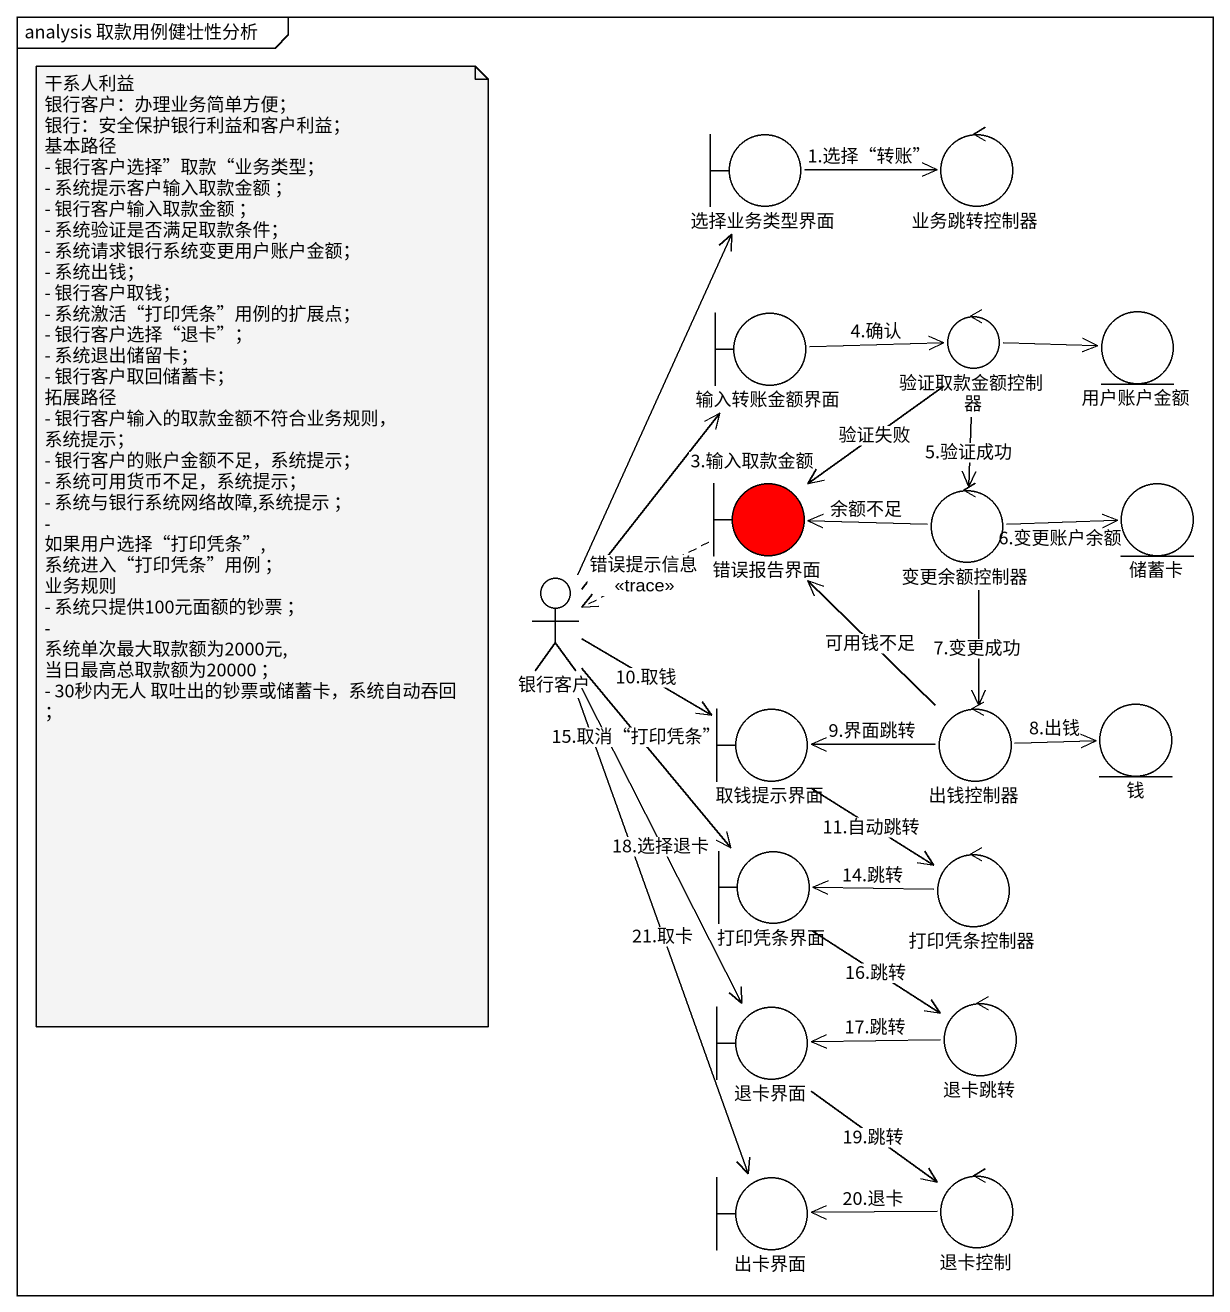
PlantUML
@startuml
mainframe analysis 取款用例健壮性分析
boundary 选择业务类型界面
control 业务跳转控制器
boundary 输入转账金额界面
control 验证取款金额控制器
entity 用户账户金额
boundary 错误报告界面 #FF0000
control 变更余额控制器
entity 储蓄卡
actor 银行客户
boundary 取钱提示界面
control 出钱控制器
entity 钱
boundary 打印凭条界面
control 打印凭条控制器
boundary 退卡界面
control 退卡跳转
boundary 出卡界面
control 退卡控制
选择业务类型界面 -right-> 业务跳转控制器 : 1.选择“转账”
输入转账金额界面 -right-> 验证取款金额控制器 : 4.确认
验证取款金额控制器 -right-> 用户账户金额
验证取款金额控制器 --> 错误报告界面 : 验证失败
验证取款金额控制器 --> 变更余额控制器 : 5.验证成功
错误报告界面 .left.> 银行客户 : 错误提示信息\n<<trace>>
变更余额控制器 -left-> 错误报告界面 : 余额不足
变更余额控制器 -right-> 储蓄卡 : 6.变更账户余额
变更余额控制器 --> 出钱控制器 : 7.变更成功
银行客户 -up-> 选择业务类型界面
银行客户 -up-> 输入转账金额界面 : 3.输入取款金额
银行客户 -right-> 取钱提示界面 : 10.取钱
银行客户 --> 打印凭条界面 : 15.取消“打印凭条”
银行客户 --> 退卡界面 : 18.选择退卡
银行客户 --> 出卡界面 : 21.取卡
取钱提示界面 --> 打印凭条控制器 : 11.自动跳转
出钱控制器 -up-> 错误报告界面 : 可用钱不足
出钱控制器 -left-> 取钱提示界面 : 9.界面跳转
出钱控制器 -right-> 钱 : 8.出钱
打印凭条界面 --> 退卡跳转 : 16.跳转
打印凭条控制器 -left-> 打印凭条界面 : 14.跳转
退卡界面 --> 退卡控制 : 19.跳转
退卡跳转 -left-> 退卡界面 : 17.跳转
退卡控制 -left-> 出卡界面 : 20.退卡
note as N1
  干系人利益
  银行客户：办理业务简单方便；
  银行：安全保护银行利益和客户利益；
  基本路径
  - 银行客户选择”取款“业务类型；
  - 系统提示客户输入取款金额 ；
  - 银行客户输入取款金额 ；
  - 系统验证是否满足取款条件；
  - 系统请求银行系统变更用户账户金额；
  - 系统出钱；
  - 银行客户取钱；
  - 系统激活“打印凭条”用例的扩展点；
  - 银行客户选择“退卡”；
  - 系统退出储留卡；
  - 银行客户取回储蓄卡；
  拓展路径
  - 银行客户输入的取款金额不符合业务规则， 系统提示；
  - 银行客户的账户金额不足，系统提示；
  - 系统可用货币不足，系统提示；
  - 系统与银行系统网络故障,系统提示 ；
  - 如果用户选择“打印凭条”,系统进入“打印凭条”用例 ；
  业务规则
  - 系统只提供100元面额的钞票 ；
  - 系统单次最大取款额为2000元,当日最高总取款额为20000 ；
  - 30秒内无人 取吐出的钞票或储蓄卡，系统自动吞回 ；
end note
@enduml
